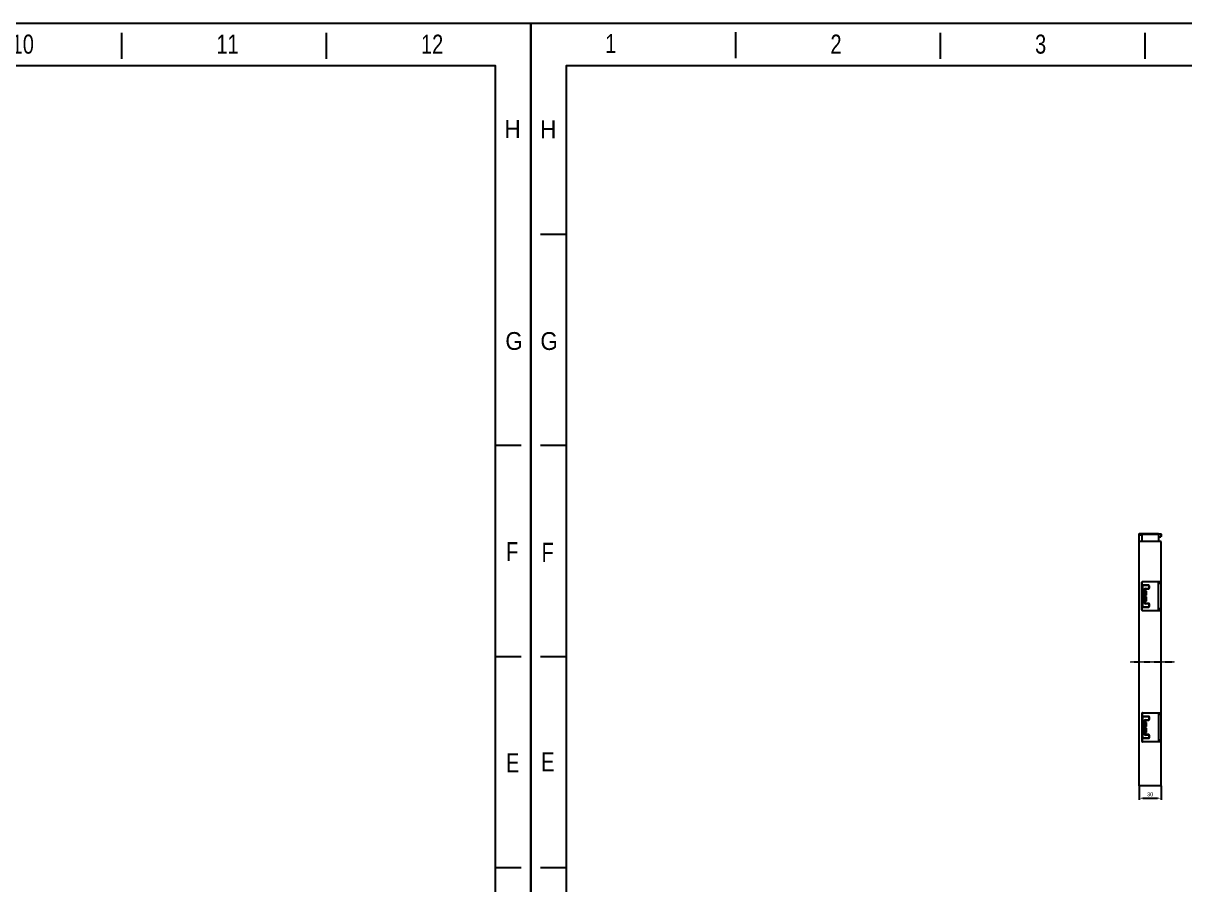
# Model space of a CAD drawing. Header units: millimetres. Extents: x 562 to 17351, y 2396 to 6995.
# Drawn here: x 6602 to 8195, y 3532 to 4714 of the extents above; entities that cross this region are included whole.
import ezdxf

# ---------------------------------------------------------------- set-up
doc = ezdxf.new("R2010")
doc.units = ezdxf.units.MM
doc.linetypes.add('CENTER', pattern=[0.6, 0.375, -0.075, 0.075, -0.075])
doc.layers.add('02___PRT_ALL_AXES', color=7, linetype='Continuous')
doc.layers.add('center', color=1, linetype='CENTER')
doc.styles.add('CKSTANDARD', font='arial.ttf')
doc.styles.add('Roamns', font='romans.shx')
doc.styles.get("Standard").update_dxf_attribs({"font": 'arial.ttf'})
doc.dimstyles.new('DIMSTYLE_5-scale4', dxfattribs={"dimscale": 2, "dimtxt": 2.7, "dimasz": 2.5, "dimexe": 1, "dimexo": 0, "dimgap": 1.25, "dimtad": 1, "dimzin": 9, "dimdsep": 46, "dimtxsty": 'Standard', "dimcen": 0.09, "dimclrd": 6, "dimclre": 6, "dimclrt": 3, "dimadec": 1, "dimazin": 2, "dimtp": 0.15, "dimtm": 0.15, "dimtfac": 0.8, "dimtmove": 0, "dimatfit": 3, "dimfxl": 1, "dimtolj": 1, "dimarcsym": 0})

# ---------------------------------------------------------------- blocks, each defined once
blk = doc.blocks.new('standard template')
for p, q in [((3074, 30739), (3074, 30336)), ((6246, 30728), (6246, 30325)), ((9418, 30728), (9418, 30325)), ((31619, 30728), (31619, 30325)), ((34791, 30728), (34791, 30325)), ((456, 27607), (54, 27607)), ((456, 24334), (54, 24334)), ((37812, 24334), (37409, 24334)), ((456, 21062), (54, 21062)), ((37812, 21062), (37409, 21062)), ((456, 17790), (54, 17790)), ((37812, 17790), (37409, 17790))]:
    blk.add_line(p, q)
blk.add_lwpolyline([(37963, 4700), (-97, 4700), (-97, 30879), (37963, 30879)], close=True)
at = {"color": 7}
blk.add_lwpolyline([(456, 6674), (456, 5964), (456, 5254), (456, 30226), (37409, 30226), (37409, 5254)], dxfattribs=at)
at = {"style": 'CKSTANDARD'}
for s, height, width, p in [('1', 295, 0.75, (1055, 30416)), ('2', 295, 0.75, (4545, 30408)), ('3', 295, 0.75, (7716, 30408)), ('10', 294.8, 0.75, (29918, 30408)), ('11', 294.8, 0.75, (33090, 30408)), ('12', 294.8, 0.75, (36261, 30408)), ('H', 276, 0.9, (47, 29097)), ('H', 276, 0.9, (37555, 29102)), ('G', 276, 0.9, (50, 25816)), ('G', 276, 0.9, (37567, 25817)), ('F', 295, 0.75, (69, 22532)), ('F', 295, 0.75, (37578, 22543)), ('E', 295, 0.75, (62, 19285)), ('E', 295, 0.75, (37578, 19270))]:
    blk.add_text(s, height=height, dxfattribs=dict(at, width=width)).set_placement(p)
at = {"style": 'Roamns'}
for tag, p in [('PAGE_NAME', (27466, 7594)), ('PROJECT_NAME', (27466, 6884)), ('DRAWN_NAME', (27466, 6174)), ('VERSION', (34241, 6174)), ('SELECT_DATA', (27466, 5464)), ('PAGE_NUMBER', (34241, 5464))]:
    blk.add_attdef(tag, p, '', height=285, dxfattribs=at)
blk = doc.blocks.new('*D137')
at = {"color": 6, "lineweight": -2, "transparency": 16777216}
for p, q in [((8132.9, 3667.8), (8132.9, 3648.6)), ((8162.9, 3667.8), (8162.9, 3648.6)), ((8137.9, 3650.6), (8157.9, 3650.6))]:
    blk.add_line(p, q, dxfattribs=at)
at = {"color": 6, "transparency": 16777216}
for points in [[(8137.9, 3651.5), (8137.9, 3649.8), (8132.9, 3650.6)], [(8157.9, 3651.5), (8157.9, 3649.8), (8162.9, 3650.6)]]:
    blk.add_solid(points, dxfattribs=at)
at = {"layer": 'Defpoints', "color": 0, "transparency": 16777216}
for p in [(8132.9, 3667.8), (8162.9, 3667.8), (8162.9, 3650.6)]:
    blk.add_point(p, dxfattribs=at)
at = {"color": 3, "transparency": 16777216, "insert": (8147.9, 3655.9), "char_height": 5.4, "attachment_point": 5}
blk.add_mtext('\\A1;30', dxfattribs=at)

msp = doc.modelspace()

# ---------------------------------------------------------------- linework, layer by layer
at = {"color": 7, "linetype": 'Continuous'}
for p, q in [((8132.935, 4013.7995), (8159.235, 4013.7995)), ((8132.935, 3667.7995), (8132.935, 4013.7986)), ((8136.935, 4011.2995), (8132.935, 4011.2995)), ((8162.935, 4002.7995), (8132.935, 4002.7995)), ((8136.935, 4002.7995), (8136.935, 4012.7995)), ((8162.435, 4013.2995), (8162.435, 4009.2995)), ((8162.935, 4012.7995), (8162.435, 4013.2995)), ((8162.935, 4009.7995), (8162.435, 4009.2995)), ((8162.935, 4012.7995), (8162.935, 4009.7995)), ((8162.935, 3667.7995), (8162.935, 4002.7995)), ((8136.635, 3908.7995), (8136.635, 3946.7995)), ((8136.935, 3908.0854), (8136.935, 3947.5136)), ((8136.935, 3942.2995), (8137.069, 3942.2995)), ((8137.435, 3941.7995), (8136.935, 3941.7995)), ((8137.435, 3941.7995), (8137.435, 3913.7995)), ((8137.635, 3947.7995), (8162.935, 3947.7995)), ((8137.935, 3942.2995), (8137.935, 3942.7995)), ((8145.935, 3942.7995), (8137.935, 3942.7995)), ((8145.935, 3942.2995), (8137.935, 3942.2995)), ((8139.435, 3919.7995), (8139.435, 3935.7995)), ((8139.435, 3935.7995), (8139.935, 3935.7995)), ((8139.935, 3919.7995), (8139.935, 3935.7995)), ((8141.935, 3938.2995), (8141.935, 3937.7995)), ((8141.935, 3938.2995), (8145.935, 3938.2995)), ((8141.935, 3937.7995), (8145.935, 3937.7995)), ((8145.935, 3942.2995), (8145.935, 3942.7995)), ((8145.935, 3938.2995), (8145.935, 3937.7995)), ((8146.435, 3938.7995), (8146.435, 3941.7995)), ((8146.435, 3941.7995), (8146.935, 3941.7995)), ((8146.435, 3938.7995), (8146.935, 3938.7995)), ((8146.935, 3938.7995), (8146.935, 3941.7995)), ((8159.435, 3907.7995), (8159.435, 3947.7995)), ((8162.935, 3945.2995), (8159.435, 3945.2995)), ((8139.435, 3919.7995), (8139.935, 3919.7995)), ((8137.435, 3913.7995), (8136.935, 3913.7995)), ((8136.935, 3913.2995), (8137.069, 3913.2995)), ((8162.935, 3907.7995), (8137.635, 3907.7995)), ((8137.935, 3913.2995), (8137.935, 3912.7995)), ((8137.935, 3913.2995), (8145.935, 3913.2995)), ((8137.935, 3912.7995), (8145.935, 3912.7995)), ((8141.935, 3917.2995), (8141.935, 3917.7995)), ((8145.935, 3917.7995), (8141.935, 3917.7995)), ((8145.935, 3917.2995), (8141.935, 3917.2995)), ((8145.935, 3917.2995), (8145.935, 3917.7995)), ((8145.935, 3913.2995), (8145.935, 3912.7995)), ((8146.435, 3913.7995), (8146.435, 3916.7995)), ((8146.435, 3916.7995), (8146.935, 3916.7995)), ((8146.435, 3913.7995), (8146.935, 3913.7995)), ((8146.935, 3913.7995), (8146.935, 3916.7995)), ((8162.935, 3910.2995), (8159.435, 3910.2995)), ((8136.635, 3766.7995), (8136.635, 3728.7995)), ((8136.935, 3767.5136), (8136.935, 3728.0854)), ((8136.935, 3762.2995), (8137.069, 3762.2995)), ((8137.435, 3761.7995), (8136.935, 3761.7995)), ((8137.435, 3761.7995), (8137.435, 3733.7995)), ((8137.635, 3767.7995), (8162.935, 3767.7995)), ((8145.935, 3762.7995), (8137.935, 3762.7995)), ((8137.935, 3762.2995), (8137.935, 3762.7995)), ((8145.935, 3762.2995), (8137.935, 3762.2995)), ((8145.935, 3762.2995), (8145.935, 3762.7995)), ((8146.435, 3761.7995), (8146.935, 3761.7995)), ((8146.435, 3758.7995), (8146.435, 3761.7995)), ((8146.935, 3758.7995), (8146.935, 3761.7995)), ((8159.435, 3767.7995), (8159.435, 3727.7995)), ((8162.935, 3765.2995), (8159.435, 3765.2995)), ((8139.435, 3755.7995), (8139.935, 3755.7995)), ((8139.435, 3739.7995), (8139.435, 3755.7995)), ((8139.935, 3739.7995), (8139.935, 3755.7995)), ((8141.935, 3758.2995), (8145.935, 3758.2995)), ((8141.935, 3758.2995), (8141.935, 3757.7995)), ((8141.935, 3757.7995), (8145.935, 3757.7995)), ((8145.935, 3758.2995), (8145.935, 3757.7995)), ((8146.435, 3758.7995), (8146.935, 3758.7995)), ((8137.435, 3733.7995), (8136.935, 3733.7995)), ((8136.935, 3733.2995), (8137.069, 3733.2995)), ((8162.935, 3727.7995), (8137.635, 3727.7995)), ((8137.935, 3733.2995), (8145.935, 3733.2995)), ((8137.935, 3733.2995), (8137.935, 3732.7995)), ((8137.935, 3732.7995), (8145.935, 3732.7995)), ((8139.435, 3739.7995), (8139.935, 3739.7995)), ((8145.935, 3737.7995), (8141.935, 3737.7995)), ((8141.935, 3737.2995), (8141.935, 3737.7995)), ((8145.935, 3737.2995), (8141.935, 3737.2995)), ((8145.935, 3737.2995), (8145.935, 3737.7995)), ((8145.935, 3733.2995), (8145.935, 3732.7995)), ((8146.435, 3736.7995), (8146.935, 3736.7995)), ((8146.435, 3733.7995), (8146.435, 3736.7995)), ((8146.435, 3733.7995), (8146.935, 3733.7995)), ((8146.935, 3733.7995), (8146.935, 3736.7995)), ((8162.935, 3730.2995), (8159.435, 3730.2995)), ((8162.935, 3667.7995), (8132.935, 3667.7995))]:
    msp.add_line(p, q, dxfattribs=at)
for centre, radius, start, end in [((8137.635, 3946.7995), 1, 90, 180), ((8137.935, 3941.7995), 1, 90, 180), ((8137.935, 3941.7995), 0.5, 90, 180), ((8141.935, 3935.7995), 2.5, 90, 180), ((8141.935, 3935.7995), 2, 90, 180), ((8145.935, 3941.7995), 1, 0, 90), ((8145.935, 3941.7995), 0.5, 0, 90), ((8145.935, 3938.7995), 1, 270, 0), ((8145.935, 3938.7995), 0.5, 270, 0), ((8141.935, 3919.7995), 2.5, 180, 270), ((8141.935, 3919.7995), 2, 180, 270), ((8137.635, 3908.7995), 1, 180, 270), ((8137.935, 3913.7995), 1, 180, 270), ((8137.935, 3913.7995), 0.5, 180, 270), ((8145.935, 3916.7995), 1, 0, 90), ((8145.935, 3916.7995), 0.5, 0, 90), ((8145.935, 3913.7995), 1, 270, 0), ((8145.935, 3913.7995), 0.5, 270, 0), ((8137.635, 3766.7995), 1, 90, 180), ((8137.935, 3761.7995), 1, 90, 180), ((8137.935, 3761.7995), 0.5, 90, 180), ((8145.935, 3761.7995), 1, 0, 90), ((8145.935, 3761.7995), 0.5, 0, 90), ((8141.935, 3755.7995), 2.5, 90, 180), ((8141.935, 3755.7995), 2, 90, 180), ((8145.935, 3758.7995), 1, 270, 0), ((8145.935, 3758.7995), 0.5, 270, 0), ((8137.635, 3728.7995), 1, 180, 270), ((8137.935, 3733.7995), 1, 180, 270), ((8137.935, 3733.7995), 0.5, 180, 270), ((8141.935, 3739.7995), 2.5, 180, 270), ((8141.935, 3739.7995), 2, 180, 270), ((8145.935, 3736.7995), 1, 0, 90), ((8145.935, 3736.7995), 0.5, 0, 90), ((8145.935, 3733.7995), 1, 270, 0), ((8145.935, 3733.7995), 0.5, 270, 0)]:
    msp.add_arc(centre, radius, start, end, dxfattribs=at)
at = {"layer": '02___PRT_ALL_AXES', "color": 7, "linetype": 'Continuous'}
for p, q in [((8136.935, 4012.7995), (8159.235, 4012.7995)), ((8159.235, 4013.7995), (8159.235, 4002.7995)), ((8159.235, 4013.2995), (8162.435, 4013.2995)), ((8159.235, 4009.2995), (8162.435, 4009.2995)), ((8142.935, 3934.6395), (8139.935, 3934.6395)), ((8142.935, 3928.9595), (8142.935, 3934.6395)), ((8142.935, 3928.9595), (8139.935, 3928.9595)), ((8142.935, 3926.6395), (8139.935, 3926.6395)), ((8142.935, 3920.9595), (8139.935, 3920.9595)), ((8142.935, 3920.9595), (8142.935, 3926.6395)), ((8142.935, 3754.6395), (8139.935, 3754.6395)), ((8142.935, 3748.9595), (8139.935, 3748.9595)), ((8142.935, 3746.6395), (8139.935, 3746.6395)), ((8142.935, 3748.9595), (8142.935, 3754.6395)), ((8142.935, 3740.9595), (8142.935, 3746.6395)), ((8142.935, 3740.9595), (8139.935, 3740.9595))]:
    msp.add_line(p, q, dxfattribs=at)
at = {"layer": 'center'}
msp.add_line((8121.0149, 3837.7995), (8181.2007, 3837.7995), dxfattribs=at)

# ---------------------------------------------------------------- block references
at = {"lineweight": -3, "transparency": 33554595, "xscale": 0.0885002660397285, "yscale": 0.0885002660397285, "zscale": 0.0885002660397285}
msp.add_blockref('standard template', (3938.9307, 1980.6888), dxfattribs=at)
at = {"transparency": 33554595, "xscale": 0.0885002660397285, "yscale": 0.0885002660397285, "zscale": 0.0885002660397285}
msp.add_blockref('standard template', (7307.2544, 1980.6888), dxfattribs=at)

# ---------------------------------------------------------------- dimensions: what is measured, and where the dimension line sits
dim = msp.add_linear_dim(base=(8162.935, 3650.6232), p1=(8132.935, 3667.7995), p2=(8162.935, 3667.7995), dimstyle='DIMSTYLE_5-scale4', override={"dimclrd": 6, "dimclre": 6, "dimclrt": 3, "dimarcsym": 1})
dim.commit()
dim.dimension.update_dxf_attribs({"geometry": '*D137', "text_midpoint": (8147.935, 3655.8822)})

doc.saveas('drawing.dxf')
